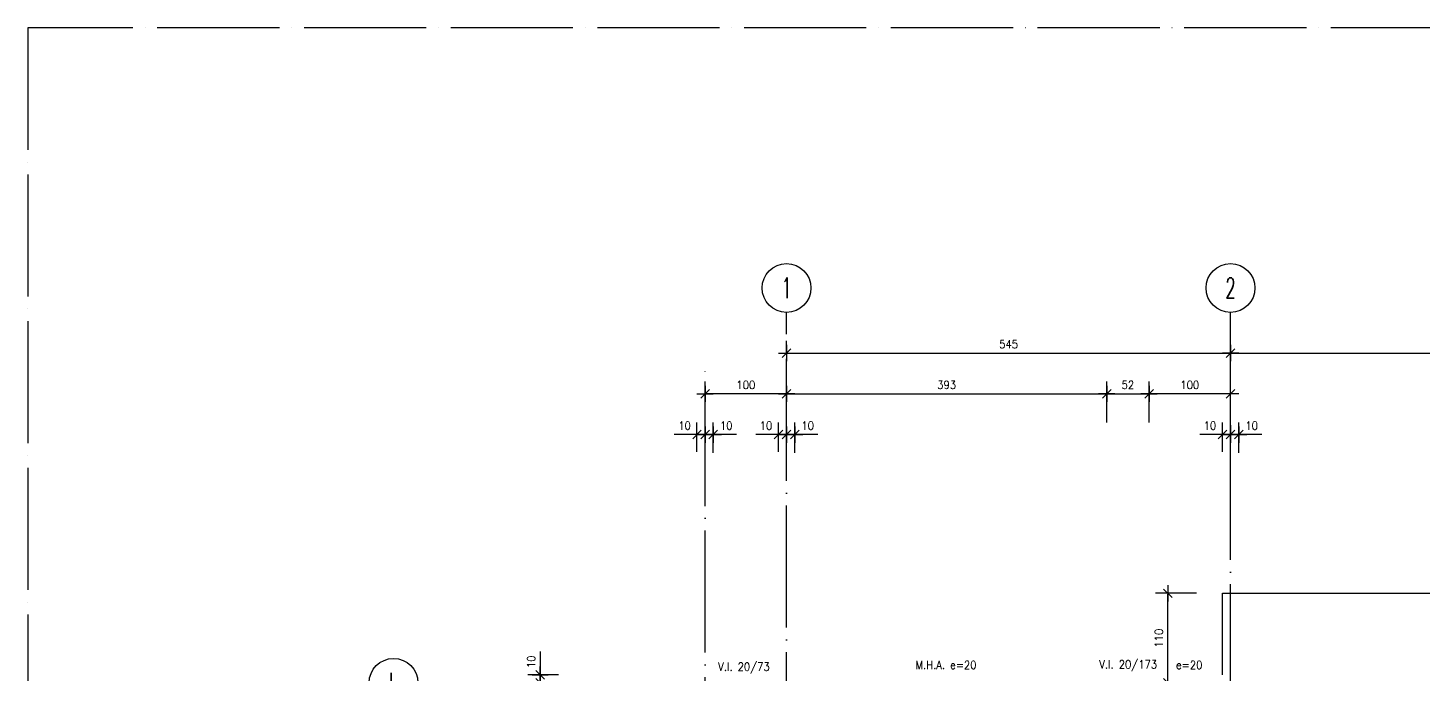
# Model space of a CAD drawing. Extents: x 2589 to 11482, y 3653 to 11529.
# Drawn here: x 2870 to 4583, y 6429 to 7223 of the extents above; entities that cross this region are included whole.
import ezdxf
from ezdxf.enums import TextEntityAlignment as Align

# ---------------------------------------------------------------- set-up
doc = ezdxf.new("R2010")
doc.units = 0
doc.header["$LTSCALE"] = 60
doc.linetypes.add('EJES', pattern=[3, 2.5, -0.25, 0, -0.25])
doc.layers.get('0').update_dxf_attribs({"linetype": 'CONTINUOUS'})
doc.layers.get('DEFPOINTS').update_dxf_attribs({"linetype": 'CONTINUOUS'})
for name, color, linetype in [('COTAS', 3, 'CONTINUOUS'), ('EJES', 1, 'EJES'), ('TEXTOS', 2, 'CONTINUOUS'), ('TITULO', 6, 'CONTINUOUS'), ('VIGAS', 2, 'CONTINUOUS')]:
    doc.layers.add(name, color=color, linetype=linetype)
doc.layers.add('CROP', color=8, linetype='EJES', plot=False)
doc.styles.add('COTAS', font='romans.shx', dxfattribs={"width": 0.9})
doc.styles.add('ROMANS', font='romans.shx', dxfattribs={"width": 0.9, "height": 10})
doc.dimstyles.new('50', dxfattribs={"dimtxt": 10, "dimasz": 1, "dimexe": 15, "dimexo": 0, "dimgap": 6, "dimtad": 1, "dimdec": 8, "dimdsep": 46, "dimtxsty": 'COTAS', "dimblk": '$COTA$', "dimcen": 0.09, "dimdle": 10, "dimclrd": 256, "dimclre": 256, "dimclrt": 2, "dimadec": 0, "dimazin": 0, "dimtfac": 1, "dimtdec": 8, "dimtmove": 0, "dimatfit": 2, "dimfxl": 35, "dimfxlon": 1, "dimtolj": 1, "dimarcsym": 0})

# ---------------------------------------------------------------- blocks, each defined once
blk = doc.blocks.new('*U8')
at = {"layer": 'CROP'}
blk.add_lwpolyline([(-1974.1, -572.3), (3557.7, -572.3), (3557.7, 2997.6), (-1974.1, 2997.6)], close=True, dxfattribs=at)
at = {"color": 2, "style": 'COTAS', "width": 0.9}
blk.add_attdef('ESCALA', (29.5, -27), '', height=12, dxfattribs=at)
at = {"layer": 'TITULO', "color": 7, "style": 'COTAS', "width": 0.9}
blk.add_attdef('TITULO', (25, 20), '', height=35, dxfattribs=at)
at = {"layer": 'TITULO', "color": 2, "style": 'COTAS', "width": 0.9}
blk.add_attdef('NV_LOSAS', text='', height=15, dxfattribs=at).set_placement((434.5, -56), align=Align.RIGHT)
blk.add_attdef('NIVEL', text='', height=15, dxfattribs=at).set_placement((522.8, -50), align=Align.MIDDLE)
blk.add_attdef('SIC', (602, -56), '', height=15, dxfattribs=at)
blk = doc.blocks.new('$EJE$')
at = {"color": 6}
blk.add_circle((0, 0), 30, dxfattribs=at)
at = {"color": 6, "style": 'COTAS', "width": 0.6}
blk.add_attdef('EJE', text='', height=25, dxfattribs=at).set_placement((0, 0), align=Align.MIDDLE)
blk = doc.blocks.new('$COTA$')
at = {"layer": 'COTAS'}
for p, q in [((10, 0), (-10, 0)), ((5.3, 5.3), (-5.3, -5.3)), ((0, -10), (0, 10))]:
    blk.add_line(p, q, dxfattribs=at)
blk = doc.blocks.new('*D10')
at = {"layer": 'COTAS', "lineweight": -2, "transparency": 16777216}
for p, q in [((3801.5, 6823.7), (3801.5, 6838.7)), ((4346.5, 6823.7), (4346.5, 6838.7)), ((3802.5, 6823.7), (4345.5, 6823.7))]:
    blk.add_line(p, q, dxfattribs=at)
at = {"layer": 'DEFPOINTS', "color": 0, "transparency": 16777216}
for p in [(3801.5, 6823.7), (4346.5, 6823.7), (4346.5, 6823.7)]:
    blk.add_point(p, dxfattribs=at)
at = {"layer": 'COTAS', "lineweight": -2, "transparency": 16777216, "rotation": 180}
blk.add_blockref('$COTA$', (3801.5, 6823.7), dxfattribs=at)
at = {"layer": 'COTAS', "lineweight": -2, "transparency": 16777216}
blk.add_blockref('$COTA$', (4346.5, 6823.7), dxfattribs=at)
at = {"layer": 'COTAS', "color": 2, "transparency": 16777216, "insert": (4074, 6834.7), "char_height": 10, "attachment_point": 5, "style": 'COTAS'}
blk.add_mtext('\\A1;545', dxfattribs=at)
blk = doc.blocks.new('*D12')
at = {"layer": 'COTAS', "lineweight": -2, "transparency": 16777216}
for p, q in [((4346.5, 6823.7), (4346.5, 6838.7)), ((4920.5, 6823.7), (4920.5, 6838.7)), ((4347.5, 6823.7), (4919.5, 6823.7))]:
    blk.add_line(p, q, dxfattribs=at)
at = {"layer": 'DEFPOINTS', "color": 0, "transparency": 16777216}
for p in [(4346.5, 6823.7), (4920.5, 6823.7), (4920.5, 6823.7)]:
    blk.add_point(p, dxfattribs=at)
at = {"layer": 'COTAS', "lineweight": -2, "transparency": 16777216, "rotation": 180}
blk.add_blockref('$COTA$', (4346.5, 6823.7), dxfattribs=at)
at = {"layer": 'COTAS', "lineweight": -2, "transparency": 16777216}
blk.add_blockref('$COTA$', (4920.5, 6823.7), dxfattribs=at)
at = {"layer": 'COTAS', "color": 2, "transparency": 16777216, "insert": (4633.5, 6834.7), "char_height": 10, "attachment_point": 5, "style": 'COTAS'}
blk.add_mtext('\\A1;574', dxfattribs=at)
blk = doc.blocks.new('*D25')
at = {"layer": 'COTAS', "lineweight": -2, "transparency": 16777216}
for p, q in [((3701.5, 6738.7), (3701.5, 6788.7)), ((3801.5, 6738.7), (3801.5, 6788.7)), ((3800.5, 6773.7), (3702.5, 6773.7))]:
    blk.add_line(p, q, dxfattribs=at)
at = {"layer": 'DEFPOINTS', "color": 0, "transparency": 16777216}
for p in [(3701.5, 6773.7), (3701.5, 6565.8), (3801.5, 6565.8)]:
    blk.add_point(p, dxfattribs=at)
at = {"layer": 'COTAS', "lineweight": -2, "transparency": 16777216, "rotation": 180}
blk.add_blockref('$COTA$', (3701.5, 6773.7), dxfattribs=at)
at = {"layer": 'COTAS', "lineweight": -2, "transparency": 16777216}
blk.add_blockref('$COTA$', (3801.5, 6773.7), dxfattribs=at)
at = {"layer": 'COTAS', "color": 2, "transparency": 16777216, "insert": (3751.5, 6784.7), "char_height": 10, "attachment_point": 5, "style": 'COTAS'}
blk.add_mtext('\\A1;100', dxfattribs=at)
blk = doc.blocks.new('*D27')
at = {"layer": 'COTAS', "lineweight": -2, "transparency": 16777216}
for p, q in [((4304.5, 6528.7), (4254.5, 6528.7)), ((4269.5, 6419.7), (4269.5, 6527.7)), ((4304.5, 6418.7), (4254.5, 6418.7))]:
    blk.add_line(p, q, dxfattribs=at)
at = {"layer": 'DEFPOINTS', "color": 0, "transparency": 16777216}
for p in [(4269.5, 6528.7), (4306.6, 6528.7), (4306.6, 6418.7)]:
    blk.add_point(p, dxfattribs=at)
at = {"layer": 'COTAS', "lineweight": -2, "transparency": 16777216}
for p, rotation in [((4269.5, 6528.7), 90), ((4269.5, 6418.7), 270)]:
    blk.add_blockref('$COTA$', p, dxfattribs=dict(at, rotation=rotation))
at = {"layer": 'COTAS', "color": 2, "transparency": 16777216, "insert": (4258.5, 6473.7), "char_height": 10, "attachment_point": 5, "rotation": 90, "style": 'COTAS'}
blk.add_mtext('\\A1;110', dxfattribs=at)
blk = doc.blocks.new('*D66')
at = {"layer": 'COTAS', "lineweight": -2, "transparency": 16777216}
for p, q in [((3801.5, 6738.7), (3801.5, 6788.7)), ((4194.5, 6738.7), (4194.5, 6788.7)), ((3802.5, 6773.7), (4193.5, 6773.7))]:
    blk.add_line(p, q, dxfattribs=at)
at = {"layer": 'DEFPOINTS', "color": 0, "transparency": 16777216}
for p in [(4194.5, 6773.7), (3801.5, 6428.7), (4194.5, 6428.7)]:
    blk.add_point(p, dxfattribs=at)
at = {"layer": 'COTAS', "lineweight": -2, "transparency": 16777216, "rotation": 180}
blk.add_blockref('$COTA$', (3801.5, 6773.7), dxfattribs=at)
at = {"layer": 'COTAS', "lineweight": -2, "transparency": 16777216}
blk.add_blockref('$COTA$', (4194.5, 6773.7), dxfattribs=at)
at = {"layer": 'COTAS', "color": 2, "transparency": 16777216, "insert": (3998, 6784.7), "char_height": 10, "attachment_point": 5, "style": 'COTAS'}
blk.add_mtext('\\A1;393', dxfattribs=at)
blk = doc.blocks.new('*D67')
at = {"layer": 'COTAS', "lineweight": -2, "transparency": 16777216}
for p, q in [((4194.5, 6738.7), (4194.5, 6788.7)), ((4246.5, 6738.7), (4246.5, 6788.7)), ((4195.5, 6773.7), (4245.5, 6773.7))]:
    blk.add_line(p, q, dxfattribs=at)
at = {"layer": 'DEFPOINTS', "color": 0, "transparency": 16777216}
for p in [(4246.5, 6773.7), (4194.5, 6428.7), (4246.5, 6428.7)]:
    blk.add_point(p, dxfattribs=at)
at = {"layer": 'COTAS', "lineweight": -2, "transparency": 16777216, "rotation": 180}
blk.add_blockref('$COTA$', (4194.5, 6773.7), dxfattribs=at)
at = {"layer": 'COTAS', "lineweight": -2, "transparency": 16777216}
blk.add_blockref('$COTA$', (4246.5, 6773.7), dxfattribs=at)
at = {"layer": 'COTAS', "color": 2, "transparency": 16777216, "insert": (4220.5, 6784.7), "char_height": 10, "attachment_point": 5, "style": 'COTAS'}
blk.add_mtext('\\A1;52', dxfattribs=at)
blk = doc.blocks.new('*D87')
at = {"layer": 'COTAS', "lineweight": -2, "transparency": 16777216}
for p, q in [((3791.5, 6702.3), (3791.5, 6738.7)), ((3801.5, 6702.3), (3801.5, 6738.7)), ((3790.5, 6723.7), (3763.6, 6723.7)), ((3801.5, 6723.7), (3791.5, 6723.7)), ((3802.5, 6723.7), (3803.5, 6723.7))]:
    blk.add_line(p, q, dxfattribs=at)
at = {"layer": 'DEFPOINTS', "color": 0, "transparency": 16777216}
for p in [(3801.5, 6723.7), (3791.5, 6702.3), (3801.5, 6702.3)]:
    blk.add_point(p, dxfattribs=at)
at = {"layer": 'COTAS', "lineweight": -2, "transparency": 16777216}
blk.add_blockref('$COTA$', (3791.5, 6723.7), dxfattribs=at)
at = {"layer": 'COTAS', "lineweight": -2, "transparency": 16777216, "rotation": 180}
blk.add_blockref('$COTA$', (3801.5, 6723.7), dxfattribs=at)
at = {"layer": 'COTAS', "color": 2, "transparency": 16777216, "insert": (3776.2, 6734.7), "char_height": 10, "attachment_point": 5, "style": 'COTAS'}
blk.add_mtext('\\A1;10', dxfattribs=at)
blk = doc.blocks.new('*D88')
at = {"layer": 'COTAS', "lineweight": -2, "transparency": 16777216}
for p, q in [((3801.5, 6702.3), (3801.5, 6738.7)), ((3811.5, 6701.2), (3811.5, 6738.7)), ((3800.5, 6723.7), (3799.5, 6723.7)), ((3801.5, 6723.7), (3811.5, 6723.7)), ((3801.5, 6723.7), (3811.5, 6723.7)), ((3840, 6723.7), (3811.5, 6723.7)), ((3812.5, 6723.7), (3813.5, 6723.7))]:
    blk.add_line(p, q, dxfattribs=at)
at = {"layer": 'DEFPOINTS', "color": 0, "transparency": 16777216}
for p in [(3811.5, 6723.7), (3801.5, 6702.3), (3811.5, 6701.2)]:
    blk.add_point(p, dxfattribs=at)
at = {"layer": 'COTAS', "lineweight": -2, "transparency": 16777216}
blk.add_blockref('$COTA$', (3801.5, 6723.7), dxfattribs=at)
at = {"layer": 'COTAS', "lineweight": -2, "transparency": 16777216, "rotation": 180}
blk.add_blockref('$COTA$', (3811.5, 6723.7), dxfattribs=at)
at = {"layer": 'COTAS', "color": 2, "transparency": 16777216, "insert": (3827.4, 6734.7), "char_height": 10, "attachment_point": 5, "style": 'COTAS'}
blk.add_mtext('\\A1;10', dxfattribs=at)
blk = doc.blocks.new('*D96')
at = {"layer": 'COTAS', "lineweight": -2, "transparency": 16777216}
for p, q in [((3499, 6457.3), (3499, 6428.7)), ((3521.5, 6428.7), (3484, 6428.7)), ((3499, 6429.7), (3499, 6430.7)), ((3499, 6418.7), (3499, 6428.7)), ((3499, 6418.7), (3499, 6428.7)), ((3520.4, 6418.7), (3484, 6418.7)), ((3499, 6417.7), (3499, 6416.7))]:
    blk.add_line(p, q, dxfattribs=at)
at = {"layer": 'DEFPOINTS', "color": 0, "transparency": 16777216}
for p in [(3499, 6428.7), (3521.5, 6428.7), (3520.4, 6418.7)]:
    blk.add_point(p, dxfattribs=at)
at = {"layer": 'COTAS', "lineweight": -2, "transparency": 16777216}
for p, rotation in [((3499, 6428.7), 270), ((3499, 6418.7), 90)]:
    blk.add_blockref('$COTA$', p, dxfattribs=dict(at, rotation=rotation))
at = {"layer": 'COTAS', "color": 2, "transparency": 16777216, "insert": (3488, 6444.6), "char_height": 10, "attachment_point": 5, "rotation": 90, "style": 'COTAS'}
blk.add_mtext('\\A1;10', dxfattribs=at)
blk = doc.blocks.new('*D139')
at = {"layer": 'COTAS', "lineweight": -2, "transparency": 16777216}
for p, q in [((4246.5, 6738.7), (4246.5, 6788.7)), ((4346.5, 6738.7), (4346.5, 6788.7)), ((4345.5, 6773.7), (4247.5, 6773.7))]:
    blk.add_line(p, q, dxfattribs=at)
at = {"layer": 'DEFPOINTS', "color": 0, "transparency": 16777216}
for p in [(4246.5, 6773.7), (4246.5, 6428.7), (4346.5, 6428.7)]:
    blk.add_point(p, dxfattribs=at)
at = {"layer": 'COTAS', "lineweight": -2, "transparency": 16777216, "rotation": 180}
blk.add_blockref('$COTA$', (4246.5, 6773.7), dxfattribs=at)
at = {"layer": 'COTAS', "lineweight": -2, "transparency": 16777216}
blk.add_blockref('$COTA$', (4346.5, 6773.7), dxfattribs=at)
at = {"layer": 'COTAS', "color": 2, "transparency": 16777216, "insert": (4296.5, 6784.7), "char_height": 10, "attachment_point": 5, "style": 'COTAS'}
blk.add_mtext('\\A1;100', dxfattribs=at)
blk = doc.blocks.new('*D185')
at = {"layer": 'COTAS', "lineweight": -2, "transparency": 16777216}
for p, q in [((4336.5, 6702.3), (4336.5, 6738.7)), ((4346.5, 6702.3), (4346.5, 6738.7)), ((4335.5, 6723.7), (4308.6, 6723.7)), ((4346.5, 6723.7), (4336.5, 6723.7)), ((4347.5, 6723.7), (4348.5, 6723.7))]:
    blk.add_line(p, q, dxfattribs=at)
at = {"layer": 'DEFPOINTS', "color": 0, "transparency": 16777216}
for p in [(4346.5, 6723.7), (4336.5, 6702.3), (4346.5, 6702.3)]:
    blk.add_point(p, dxfattribs=at)
at = {"layer": 'COTAS', "lineweight": -2, "transparency": 16777216}
blk.add_blockref('$COTA$', (4336.5, 6723.7), dxfattribs=at)
at = {"layer": 'COTAS', "lineweight": -2, "transparency": 16777216, "rotation": 180}
blk.add_blockref('$COTA$', (4346.5, 6723.7), dxfattribs=at)
at = {"layer": 'COTAS', "color": 2, "transparency": 16777216, "insert": (4321.2, 6734.7), "char_height": 10, "attachment_point": 5, "style": 'COTAS'}
blk.add_mtext('\\A1;10', dxfattribs=at)
blk = doc.blocks.new('*D186')
at = {"layer": 'COTAS', "lineweight": -2, "transparency": 16777216}
for p, q in [((4346.5, 6702.3), (4346.5, 6738.7)), ((4356.5, 6701.2), (4356.5, 6738.7)), ((4345.5, 6723.7), (4344.5, 6723.7)), ((4346.5, 6723.7), (4356.5, 6723.7)), ((4346.5, 6723.7), (4356.5, 6723.7)), ((4385, 6723.7), (4356.5, 6723.7)), ((4357.5, 6723.7), (4358.5, 6723.7))]:
    blk.add_line(p, q, dxfattribs=at)
at = {"layer": 'DEFPOINTS', "color": 0, "transparency": 16777216}
for p in [(4356.5, 6723.7), (4346.5, 6702.3), (4356.5, 6701.2)]:
    blk.add_point(p, dxfattribs=at)
at = {"layer": 'COTAS', "lineweight": -2, "transparency": 16777216}
blk.add_blockref('$COTA$', (4346.5, 6723.7), dxfattribs=at)
at = {"layer": 'COTAS', "lineweight": -2, "transparency": 16777216, "rotation": 180}
blk.add_blockref('$COTA$', (4356.5, 6723.7), dxfattribs=at)
at = {"layer": 'COTAS', "color": 2, "transparency": 16777216, "insert": (4372.4, 6734.7), "char_height": 10, "attachment_point": 5, "style": 'COTAS'}
blk.add_mtext('\\A1;10', dxfattribs=at)
blk = doc.blocks.new('*D206')
at = {"layer": 'COTAS', "lineweight": -2, "transparency": 16777216}
for p, q in [((3691.5, 6702.3), (3691.5, 6738.7)), ((3701.5, 6702.3), (3701.5, 6738.7)), ((3690.5, 6723.7), (3663.6, 6723.7)), ((3701.5, 6723.7), (3691.5, 6723.7)), ((3702.5, 6723.7), (3703.5, 6723.7))]:
    blk.add_line(p, q, dxfattribs=at)
at = {"layer": 'DEFPOINTS', "color": 0, "transparency": 16777216}
for p in [(3701.5, 6723.7), (3691.5, 6702.3), (3701.5, 6702.3)]:
    blk.add_point(p, dxfattribs=at)
at = {"layer": 'COTAS', "lineweight": -2, "transparency": 16777216}
blk.add_blockref('$COTA$', (3691.5, 6723.7), dxfattribs=at)
at = {"layer": 'COTAS', "lineweight": -2, "transparency": 16777216, "rotation": 180}
blk.add_blockref('$COTA$', (3701.5, 6723.7), dxfattribs=at)
at = {"layer": 'COTAS', "color": 2, "transparency": 16777216, "insert": (3676.2, 6734.7), "char_height": 10, "attachment_point": 5, "style": 'COTAS'}
blk.add_mtext('\\A1;10', dxfattribs=at)
blk = doc.blocks.new('*D207')
at = {"layer": 'COTAS', "lineweight": -2, "transparency": 16777216}
for p, q in [((3701.5, 6702.3), (3701.5, 6738.7)), ((3711.5, 6701.2), (3711.5, 6738.7)), ((3700.5, 6723.7), (3699.5, 6723.7)), ((3701.5, 6723.7), (3711.5, 6723.7)), ((3701.5, 6723.7), (3711.5, 6723.7)), ((3740, 6723.7), (3711.5, 6723.7)), ((3712.5, 6723.7), (3713.5, 6723.7))]:
    blk.add_line(p, q, dxfattribs=at)
at = {"layer": 'DEFPOINTS', "color": 0, "transparency": 16777216}
for p in [(3711.5, 6723.7), (3701.5, 6702.3), (3711.5, 6701.2)]:
    blk.add_point(p, dxfattribs=at)
at = {"layer": 'COTAS', "lineweight": -2, "transparency": 16777216}
blk.add_blockref('$COTA$', (3701.5, 6723.7), dxfattribs=at)
at = {"layer": 'COTAS', "lineweight": -2, "transparency": 16777216, "rotation": 180}
blk.add_blockref('$COTA$', (3711.5, 6723.7), dxfattribs=at)
at = {"layer": 'COTAS', "color": 2, "transparency": 16777216, "insert": (3727.4, 6734.7), "char_height": 10, "attachment_point": 5, "style": 'COTAS'}
blk.add_mtext('\\A1;10', dxfattribs=at)

msp = doc.modelspace()

# ---------------------------------------------------------------- linework, layer by layer
at = {"layer": 'EJES'}
for points in [[(3801.45585631, 6306.58310889), (3801.45585631, 6873.70691493)], [(4346.45585631, 4408.70691493), (4346.45585631, 6873.70691493)], [(3701.45585631, 4474.73835046), (3701.45585631, 6806.79113169)]]:
    msp.add_lwpolyline(points, dxfattribs=at)
at = {"layer": 'VIGAS'}
for p, q in [((4336.45585631, 6528.70691493), (6652.45585631, 6528.70691493)), ((4336.45585631, 6428.70691493), (4336.45585631, 6528.70691493))]:
    msp.add_line(p, q, dxfattribs=at)

# ---------------------------------------------------------------- block references
msp.add_blockref('*U8', (4844.17858983, 4225.60696946))
for p, values in [((3801.45585631, 6903.70691493), {'EJE': '1'}), ((4346.45585631, 6903.70691493), {'EJE': '2'}), ((3318.95585631, 6418.70691493), {'EJE': 'L'})]:
    msp.add_blockref('$EJE$', p).add_auto_attribs(values)

# ---------------------------------------------------------------- texts
at = {"layer": 'TEXTOS', "style": 'ROMANS', "width": 0.9}
for s, p in [('V.I. 20/73', (3749.12626674, 6437.89721753)), ('M.H.A. e=20', (3997.20585631, 6440.70691493)), ('V.I. 20/173', (4220.83107726, 6440.70691493)), ('e=20', (4295.70585631, 6440.70691493))]:
    msp.add_text(s, height=10, dxfattribs=at).set_placement(p, align=Align.MIDDLE)

# ---------------------------------------------------------------- dimensions: what is measured, and where the dimension line sits
at = {"layer": 'COTAS'}
for base, p1, p2, picture, middle in [((4346.4558563143, 6823.7069149326), (3801.4558563143, 6823.7069149326), (4346.4558563143, 6823.7069149326), '*D10', (4073.9558563143, 6834.7069149326)), ((4920.4558563143, 6823.7069149326), (4346.4558563143, 6823.7069149326), (4920.4558563143, 6823.7069149326), '*D12', (4633.4558563143, 6834.7069149326)), ((3701.4558563143, 6773.7069149326), (3801.4558563143, 6565.8211914867), (3701.4558563143, 6565.8211914867), '*D25', (3751.4558563143, 6784.7069149326)), ((4194.4558563143, 6773.7069149326), (3801.4558563143, 6428.7069149326), (4194.4558563143, 6428.7069149326), '*D66', (3997.9558563143, 6784.7069149326))]:
    dim = msp.add_linear_dim(base=base, p1=p1, p2=p2, dimstyle='50', dxfattribs=at)
    dim.commit()
    dim.dimension.update_dxf_attribs({"geometry": picture, "text_midpoint": middle})
dim = msp.add_linear_dim(base=(4246.4558563143, 6773.7069149326), p1=(4194.4558563143, 6428.7069149326), p2=(4246.4558563143, 6428.7069149326), dimstyle='50', override={"dimtmove": 1}, dxfattribs=at)
dim.commit()
dim.dimension.update_dxf_attribs({"geometry": '*D67', "text_midpoint": (4220.4558563143, 6784.7069149326)})
dim = msp.add_linear_dim(base=(4246.4558563143, 6773.7069149326), p1=(4346.4558563143, 6428.7069149326), p2=(4246.4558563143, 6428.7069149326), angle=180, dimstyle='50', override={"dimtmove": 1}, dxfattribs=at)
dim.commit()
dim.dimension.update_dxf_attribs({"geometry": '*D139', "text_midpoint": (4296.4558563143, 6784.7069149326)})
for base, p1, p2, picture, middle in [((3701.4558563143, 6723.7069149326), (3691.4558563143, 6702.2504163909), (3701.4558563143, 6702.2504163909), '*D206', (3676.1931168787, 6723.7069149326)), ((3801.4558563143, 6723.7069149326), (3791.4558563143, 6702.2504163909), (3801.4558563143, 6702.2504163909), '*D87', (3776.1931168787, 6723.7069149326)), ((4346.4558563143, 6723.7069149326), (4336.4558563143, 6702.2504163909), (4346.4558563143, 6702.2504163909), '*D185', (4321.1931168787, 6723.7069149326))]:
    dim = msp.add_linear_dim(base=base, p1=p1, p2=p2, dimstyle='50', dxfattribs=at)
    dim.commit()
    dim.dimension.update_dxf_attribs({"geometry": picture, "text_midpoint": middle, "dimtype": 160})
for base, p1, p2, picture, middle in [((3711.4558563143, 6723.7069149326), (3701.4558563143, 6702.2504163909), (3711.4558563143, 6701.1641863348), '*D207', (3727.3588125399, 6723.7069149326)), ((3811.4558563143, 6723.7069149326), (3801.4558563143, 6702.2504163909), (3811.4558563143, 6701.1641863348), '*D88', (3827.3588125399, 6723.7069149326)), ((4356.4558563143, 6723.7069149326), (4346.4558563143, 6702.2504163909), (4356.4558563143, 6701.1641863348), '*D186', (4372.3588125399, 6723.7069149326))]:
    dim = msp.add_linear_dim(base=base, p1=p1, p2=p2, dimstyle='50', override={"dimtmove": 1}, dxfattribs=at)
    dim.commit()
    dim.dimension.update_dxf_attribs({"geometry": picture, "text_midpoint": middle, "dimtype": 160})
dim = msp.add_linear_dim(base=(4269.5004520165, 6528.7069149326), p1=(4306.5741613774, 6418.7069149326), p2=(4306.5741613774, 6528.7069149326), angle=90, dimstyle='50', dxfattribs=at)
dim.commit()
dim.dimension.update_dxf_attribs({"geometry": '*D27', "text_midpoint": (4258.5004520165, 6473.7069149326)})
dim = msp.add_linear_dim(base=(3498.9558563143, 6428.7069149326), p1=(3520.412354856, 6418.7069149326), p2=(3521.4985849121, 6428.7069149326), angle=90, dimstyle='50', override={"dimtmove": 1}, dxfattribs=at)
dim.commit()
dim.dimension.update_dxf_attribs({"geometry": '*D96', "text_midpoint": (3498.9558563143, 6444.6098711581), "dimtype": 160})

doc.saveas('drawing.dxf')
